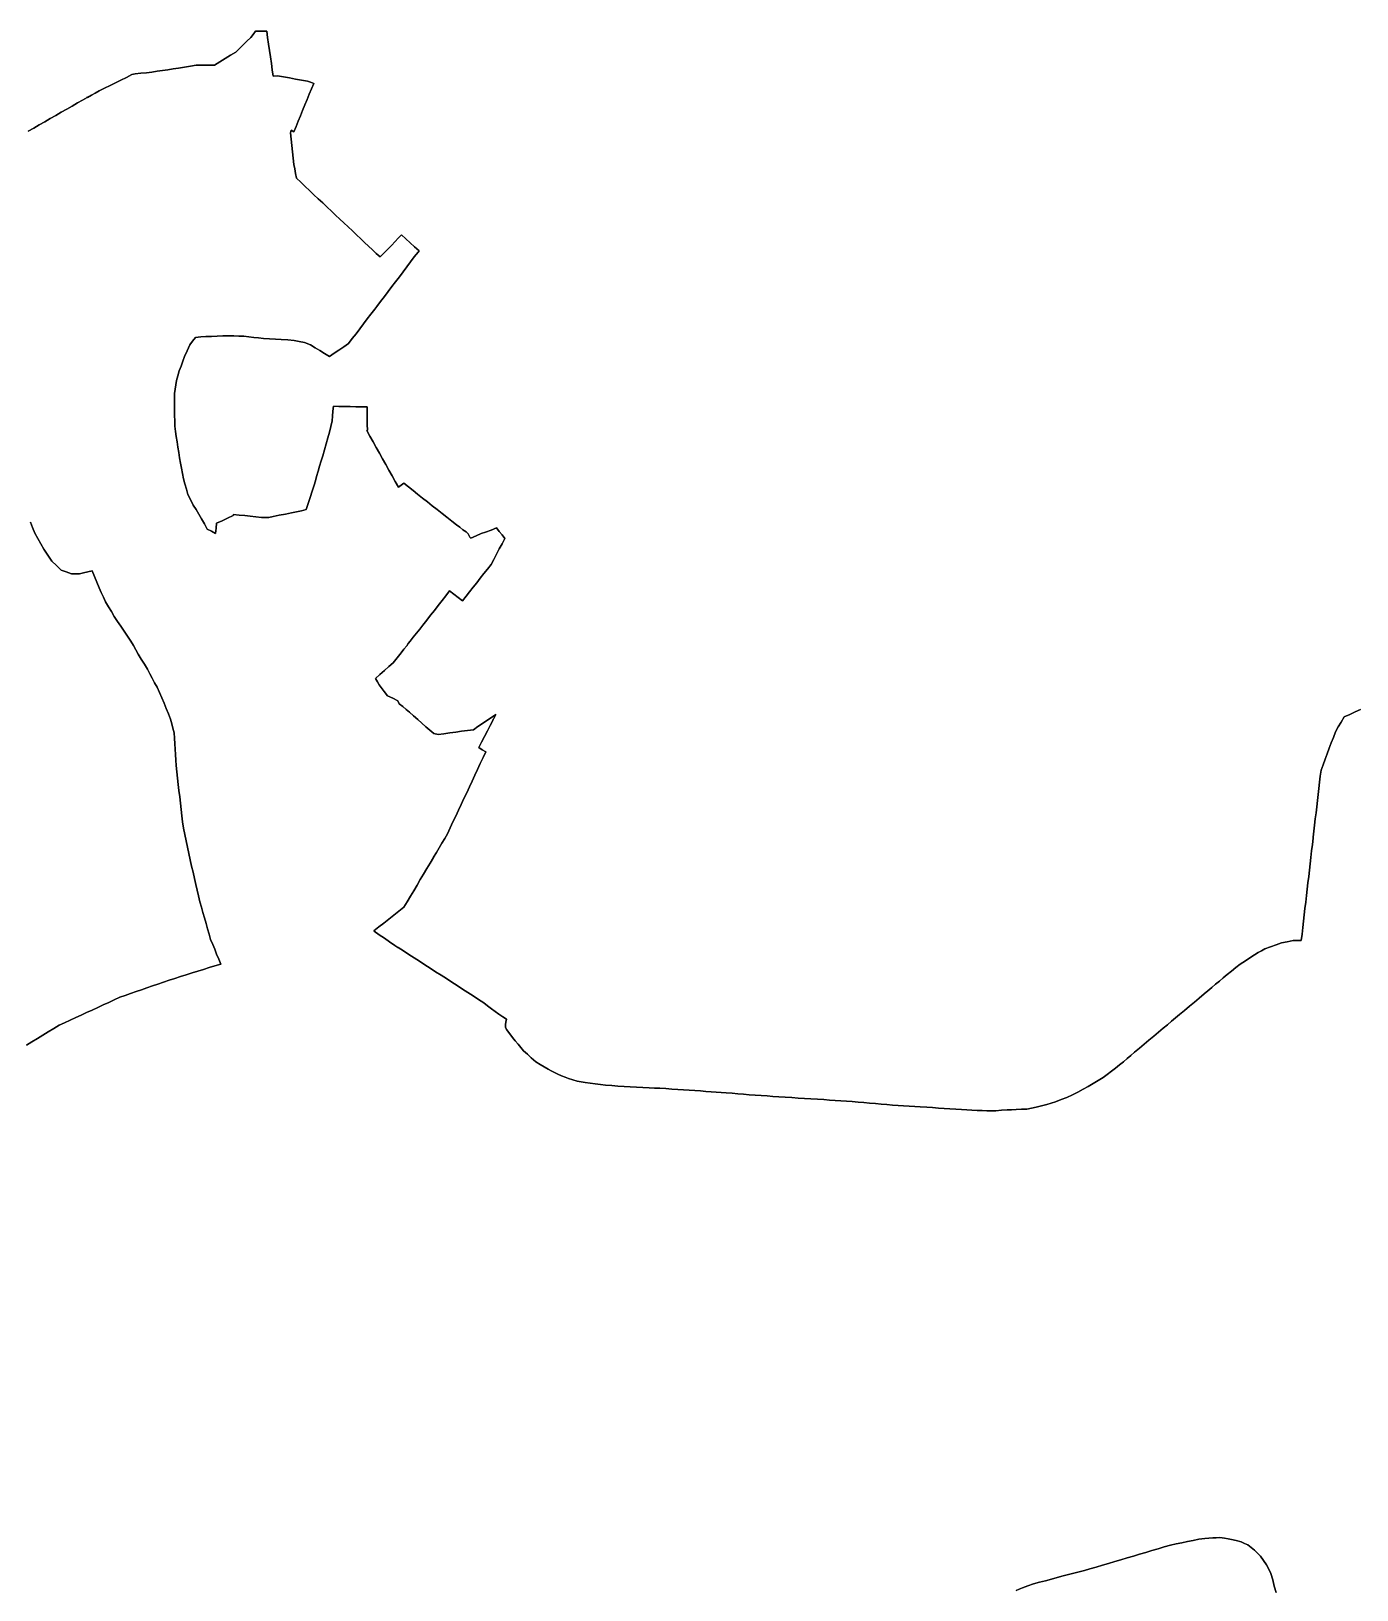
# Model space of a CAD drawing. Header units: inches. Extents: x 130170 to 284068, y 377793 to 804530.
# Drawn here: x 199051 to 201081, y 629037 to 631425 of the extents above; entities that cross this region are included whole.
import ezdxf

# ---------------------------------------------------------------- set-up
doc = ezdxf.new("R2010")
doc.units = ezdxf.units.IN
doc.header["$MEASUREMENT"] = 0
doc.layers.add('muni_il', color=7, linetype='Continuous')

msp = doc.modelspace()

# ---------------------------------------------------------------- linework, layer by layer
at = {"layer": 'muni_il'}
for points in [[(201086.9, 630385.6), (201078.5, 630381.8), (201070.1, 630377.9), (201061.6, 630374.1), (201057.1, 630366.4), (201052.7, 630358.8), (201048.2, 630351.1), (201045.1, 630342.8), (201041.9, 630334.4), (201038.8, 630326.1), (201035.6, 630317.7), (201032.5, 630309.4), (201029.3, 630301), (201026.2, 630292.7), (201025.1, 630283.3), (201024, 630274), (201022.9, 630264.7), (201021.8, 630255.3), (201020.8, 630246), (201019.7, 630236.6), (201018.6, 630227.3), (201017.5, 630218), (201016.4, 630208.6), (201015.3, 630199.3), (201014.3, 630189.9), (201014.1, 630188.5), (201013, 630178.7), (201011.8, 630168.9), (201010.7, 630159.1), (201009.6, 630149.3), (201008.4, 630139.5), (201007.3, 630129.7), (201006.2, 630119.9), (201005, 630110.1), (201003.9, 630100.4), (201002.8, 630090.6), (201001.6, 630080.8), (201000.5, 630071), (200999.4, 630061.2), (200998.2, 630051.4), (200997.1, 630041.6), (200996, 630031.8), (200989.7, 630031.8), (200983.4, 630031.7), (200974.6, 630029.9), (200965.9, 630028.1), (200957.4, 630025.1), (200948.9, 630022.2), (200940.2, 630018.8), (200935, 630016.1), (200929.8, 630013.5), (200924.2, 630009.8), (200918.5, 630006.1), (200910.4, 630000.7), (200902.2, 629995.4), (200895.6, 629990.1), (200889.1, 629984.8), (200882.5, 629979.5), (200876.5, 629974.5), (200870.5, 629969.5), (200864.6, 629964.6), (200858.8, 629959.6), (200853, 629954.7), (200847.2, 629949.8), (200839.7, 629943.5), (200832.2, 629937.2), (200824.7, 629931), (200817.2, 629924.7), (200809.7, 629918.4), (200803.5, 629913.2), (200797.2, 629907.9), (200790.9, 629902.7), (200784.7, 629897.4), (200777.4, 629891.3), (200770, 629885.2), (200762.7, 629879), (200755.4, 629872.9), (200748, 629866.8), (200740.7, 629860.7), (200735, 629855.8), (200729.3, 629850.9), (200723.6, 629846), (200717.8, 629841.1), (200711.5, 629836.3), (200705.1, 629831.5), (200698.7, 629826.7), (200692.4, 629821.9), (200684.8, 629817.4), (200677.2, 629812.8), (200669.7, 629808.3), (200662.1, 629803.8), (200653.7, 629799.5), (200645.4, 629795.4), (200637.1, 629791.3), (200628.3, 629788.1), (200619.6, 629784.8), (200613, 629782.7), (200606.4, 629780.5), (200598.3, 629778.3), (200590.2, 629776.2), (200583, 629774.9), (200575.7, 629773.6), (200567.4, 629773.1), (200559.1, 629772.7), (200552.3, 629772.5), (200545.5, 629772.2), (200536.7, 629771.6), (200528, 629770.9), (200521.1, 629771), (200514.3, 629771), (200507.4, 629771.1), (200499.5, 629771.5), (200491.5, 629771.9), (200483.6, 629772.3), (200475.6, 629772.7), (200466.7, 629773.3), (200457.9, 629773.9), (200449, 629774.5), (200440.2, 629775.1), (200431.3, 629775.7), (200422.5, 629776.3), (200412.5, 629776.7), (200404, 629777.3), (200395.4, 629777.9), (200386.9, 629778.5), (200378.4, 629779.1), (200369.8, 629779.7), (200361.3, 629780.4), (200352.5, 629781.1), (200343.7, 629781.9), (200334.9, 629782.6), (200326.1, 629783.4), (200317.2, 629784.2), (200308.4, 629784.9), (200299.6, 629785.7), (200290.9, 629786.2), (200282.2, 629786.8), (200273.5, 629787.3), (200264.8, 629787.9), (200254.9, 629788.5), (200245.1, 629789.2), (200235.3, 629789.8), (200225.5, 629790.4), (200215.7, 629791.1), (200205.8, 629791.7), (200196, 629792.4), (200186.9, 629793), (200177.8, 629793.6), (200168.7, 629794.2), (200159.6, 629794.8), (200150.4, 629795.4), (200141.7, 629796.2), (200132.9, 629796.9), (200124.2, 629797.7), (200115.4, 629798.4), (200107.6, 629799), (200099.9, 629799.5), (200092.1, 629800.1), (200084.3, 629800.6), (200075.7, 629801.2), (200067.1, 629801.8), (200058.5, 629802.4), (200049.9, 629803), (200041.3, 629803.6), (200032.1, 629804.2), (200022.8, 629804.8), (200013.6, 629805.4), (200005.4, 629805.6), (199997.2, 629805.8), (199987.6, 629806.4), (199978, 629807), (199968.4, 629807.6), (199958.9, 629808.1), (199949.4, 629808.8), (199939.9, 629809.5), (199930.5, 629810.2), (199922.5, 629811), (199914.6, 629811.9), (199906.8, 629813.1), (199899.1, 629814.2), (199893.1, 629815.2), (199887.1, 629816.2), (199880.5, 629818.2), (199873.9, 629820.1), (199868.6, 629822.2), (199863.2, 629824.2), (199857.6, 629826.8), (199852.1, 629829.4), (199847.4, 629831.9), (199842.8, 629834.5), (199836.4, 629838), (199830.1, 629841.6), (199823.7, 629845.8), (199816.6, 629852.1), (199810.8, 629857.4), (199804.9, 629862.7), (199800.6, 629867.8), (199796.4, 629873), (199792.1, 629878), (199787.8, 629882.9), (199782.5, 629890.6), (199778.8, 629895.5), (199777.4, 629899.2), (199777.3, 629902.8), (199777.7, 629906.4), (199778.8, 629911), (199773, 629915), (199767.2, 629919), (199761.5, 629923.1), (199755.7, 629927.2), (199749.9, 629931.6), (199744.2, 629936), (199735.9, 629941.4), (199727.7, 629946.7), (199719.5, 629952), (199711.3, 629957.3), (199703.1, 629962.6), (199694.9, 629967.9), (199686.7, 629973.3), (199678.5, 629978.6), (199670.2, 629983.9), (199662, 629989.2), (199653.8, 629994.5), (199645.6, 629999.8), (199637.4, 630005.1), (199629.2, 630010.5), (199621, 630015.8), (199612.7, 630021.1), (199612.6, 630020.9), (199607.6, 630024.3), (199599.8, 630029.7), (199591.9, 630035.1), (199584, 630040.6), (199576.2, 630046), (199575.6, 630046.4), (199583.3, 630052.4), (199591, 630058.5), (199598.6, 630064.5), (199606.3, 630070.6), (199614, 630076.6), (199621.7, 630082.6), (199626.7, 630091.1), (199631.7, 630099.6), (199636.7, 630108), (199641.8, 630116.5), (199646.8, 630125), (199651.8, 630133.4), (199656.8, 630141.9), (199661.8, 630150.4), (199666.8, 630158.8), (199667.2, 630159.5), (199671.4, 630166.7), (199675.7, 630173.8), (199679.9, 630181), (199684.1, 630188.2), (199688.4, 630195.3), (199692.6, 630204.3), (199696.8, 630213.3), (199701, 630222.2), (199705.2, 630231.2), (199709.4, 630240.1), (199713.6, 630249.1), (199717.8, 630258.1), (199722, 630267), (199726.1, 630276), (199730.3, 630284.9), (199734.5, 630293.9), (199738.7, 630302.8), (199742.9, 630311.8), (199747.1, 630320.8), (199741.7, 630324), (199736.2, 630327.2), (199740.6, 630335.7), (199745.1, 630344.2), (199749.5, 630352.8), (199754, 630361.3), (199758.4, 630369.9), (199758.4, 630369.9), (199758.4, 630369.9), (199758.4, 630370.8), (199759.5, 630371.9), (199762.5, 630377.9), (199755.6, 630373.2), (199748.8, 630368.6), (199741.9, 630363.9), (199735, 630359.3), (199728.2, 630354.6), (199719.2, 630353.4), (199710.1, 630352.2), (199701.1, 630351), (199692.1, 630349.7), (199683, 630348.5), (199674, 630347.3), (199667.6, 630348.8), (199661.4, 630353.7), (199655.2, 630359.2), (199649, 630364.8), (199642.8, 630370.3), (199636.6, 630375.8), (199630.4, 630381.4), (199625.1, 630385.7), (199619.8, 630390), (199614.5, 630394.3), (199612.5, 630399), (199604.5, 630402.8), (199596.6, 630406.6), (199591.6, 630413.1), (199586.7, 630419.5), (199583.9, 630423.1), (199581, 630428.1), (199578.1, 630433), (199584.9, 630439.1), (199591.8, 630445.1), (199598.6, 630451.2), (199605.4, 630457.2), (199611.4, 630464.8), (199617.3, 630472.5), (199621.6, 630477.8), (199625.9, 630483), (199628, 630486.6), (199631, 630490.3), (199635.9, 630496.4), (199640.9, 630502.5), (199645.8, 630508.7), (199650.7, 630514.8), (199656.6, 630522.3), (199662.4, 630529.8), (199668.3, 630537.3), (199674.1, 630544.8), (199680, 630552.3), (199685.8, 630559.8), (199691.7, 630567.2), (199698.2, 630562.2), (199704.8, 630557.2), (199711.3, 630552.1), (199716.8, 630559.1), (199722.3, 630566), (199727.7, 630572.9), (199733.2, 630579.8), (199738.7, 630586.8), (199744.1, 630593.7), (199749.6, 630600.6), (199755.1, 630607.6), (199759.3, 630615.5), (199763.5, 630623.5), (199767.8, 630631.5), (199772, 630639.4), (199776.2, 630647.4), (199771.9, 630652.9), (199767.7, 630658.4), (199763.4, 630663.9), (199755.1, 630660.5), (199746.8, 630657.2), (199740.2, 630655.1), (199732.3, 630651.5), (199724.4, 630647.9), (199722.5, 630649.4), (199719.9, 630654.7), (199716.9, 630657.8), (199712.1, 630661), (199707.2, 630664.7), (199702.3, 630668.3), (199694.9, 630674.2), (199687.4, 630680), (199680, 630685.9), (199672.5, 630691.8), (199665.1, 630697.6), (199657.6, 630703.5), (199650.2, 630709.4), (199642.7, 630715.2), (199635.7, 630721), (199628.7, 630726.7), (199621.7, 630732.4), (199617.4, 630729.2), (199613.2, 630725.9), (199608.4, 630734.6), (199603.5, 630743.3), (199598.7, 630752), (199593.8, 630760.7), (199589, 630769.4), (199584.2, 630778), (199579.3, 630786.7), (199574.5, 630795.4), (199569.7, 630804.1), (199564.8, 630812.8), (199565.7, 630813.2), (199565.7, 630813.2), (199565.7, 630813.2), (199565.6, 630822.2), (199565.6, 630831.1), (199565.6, 630840), (199565.5, 630848.9), (199565.5, 630849.1), (199556.9, 630849.2), (199548.2, 630849.4), (199539.5, 630849.6), (199530.9, 630849.7), (199522.2, 630849.9), (199513.6, 630850), (199513, 630842.6), (199512.4, 630835.1), (199511.8, 630827.6), (199509.8, 630819.1), (199507.8, 630810.6), (199505.2, 630801.5), (199502.6, 630792.4), (199500, 630783.4), (199497.5, 630774.3), (199495, 630766.4), (199492.6, 630758.4), (199490.1, 630750.5), (199487.7, 630742.5), (199486.1, 630735.8), (199484.4, 630729.1), (199481.3, 630719.8), (199478.2, 630710.4), (199475.2, 630701), (199472.1, 630691.7), (199464.6, 630690.1), (199457.2, 630688.5), (199449.7, 630686.9), (199440.2, 630685), (199430.7, 630683.1), (199421.2, 630681.3), (199414.7, 630679.9), (199409, 630679.9), (199403.4, 630679.9), (199394.8, 630680.8), (199386.3, 630681.7), (199377.8, 630682.5), (199369.3, 630683.4), (199360.7, 630684.2), (199360.2, 630682.6), (199351.7, 630678.7), (199343.3, 630674.8), (199334.8, 630670.8), (199334.1, 630663.1), (199333.3, 630655.3), (199326.9, 630658.7), (199320.4, 630662), (199316.1, 630669.8), (199311.8, 630677.6), (199307.6, 630684.7), (199303.3, 630691.7), (199299.1, 630698.8), (199295, 630707), (199290.9, 630715.1), (199288.6, 630723), (199286.4, 630731), (199284.2, 630738.9), (199282.6, 630746.9), (199281, 630755), (199279.4, 630763), (199278.1, 630771.2), (199276.9, 630779.3), (199275.6, 630787.4), (199274.3, 630795.5), (199273.1, 630803.7), (199271.9, 630811.6), (199270.8, 630819.6), (199270.6, 630827.6), (199270.4, 630835.7), (199270.2, 630843.7), (199270.2, 630852.3), (199270.3, 630860.8), (199270.4, 630869.4), (199271.4, 630876.1), (199272.4, 630882.8), (199273.4, 630889.5), (199275.5, 630896.8), (199277.7, 630904.1), (199280.3, 630911.5), (199283, 630918.9), (199285.7, 630926.3), (199289.6, 630935.2), (199293.6, 630944.1), (199298.1, 630949.9), (199302.6, 630955.6), (199310.5, 630956.2), (199318.3, 630956.8), (199327.1, 630957.1), (199335.8, 630957.4), (199344.6, 630957.8), (199353.4, 630958.1), (199361.1, 630957.8), (199368.9, 630957.5), (199376.7, 630957.2), (199384.2, 630956.4), (199391.7, 630955.6), (199399.2, 630954.9), (199406.6, 630954.1), (199415.7, 630953.5), (199424.8, 630952.8), (199433.8, 630952.2), (199443.8, 630951.6), (199453.8, 630951), (199461.5, 630949.4), (199469.3, 630947.8), (199478.5, 630944.3), (199485.8, 630939.8), (199493, 630935.3), (199500.3, 630930.8), (199507.6, 630926.3), (199514.9, 630931.2), (199522.2, 630936.2), (199529.5, 630941.1), (199536.8, 630946.1), (199542.6, 630953.6), (199548.3, 630961.1), (199554, 630968.7), (199559.8, 630976.2), (199565.5, 630983.8), (199571.2, 630991.3), (199576.9, 630998.8), (199577, 630998.9), (199577, 630998.9), (199580.2, 631003.1), (199586, 631010.7), (199591.7, 631018.3), (199597.4, 631025.8), (199603.2, 631033.4), (199608.9, 631040.9), (199614.7, 631048.5), (199620.4, 631056.1), (199626.1, 631063.6), (199631.9, 631071.2), (199637.6, 631078.7), (199643.4, 631086.3), (199644.9, 631088), (199638.1, 631094.2), (199631.4, 631100.3), (199624.6, 631106.5), (199617.8, 631112.7), (199613.1, 631107.6), (199608.4, 631102.5), (199602.6, 631096.5), (199596.8, 631090.6), (199591.1, 631084.6), (199585.3, 631078.7), (199579.3, 631084.3), (199573.4, 631089.9), (199567.4, 631095.5), (199561.5, 631101.1), (199555.5, 631106.7), (199549.1, 631112.7), (199542.7, 631118.8), (199536.3, 631124.8), (199529.9, 631130.8), (199523.5, 631136.9), (199517.1, 631142.9), (199510.7, 631148.9), (199504, 631155.2), (199497.3, 631161.5), (199490.6, 631167.8), (199483.9, 631174.1), (199477.2, 631180.5), (199470.5, 631186.8), (199463.8, 631193.1), (199457.1, 631199.4), (199455.8, 631206.4), (199454.4, 631213.5), (199453.1, 631220.6), (199452.1, 631230.3), (199451.1, 631240), (199450.1, 631249.7), (199449.2, 631259.4), (199448.2, 631269.1), (199449.1, 631273.1), (199453.1, 631270.2), (199456.5, 631278.4), (199459.9, 631286.7), (199463.3, 631295), (199466.6, 631303.3), (199470, 631311.6), (199473.4, 631319.8), (199476.8, 631328.1), (199480.1, 631336.4), (199483.5, 631344.7), (199478.7, 631346.3), (199474, 631348), (199464.8, 631349.6), (199455.6, 631351.3), (199446.4, 631352.9), (199437.3, 631354.5), (199428.1, 631356.2), (199421.5, 631355.5), (199420.1, 631365.4), (199418.7, 631375.3), (199417.3, 631385.1), (199415.9, 631395), (199414.5, 631404.9), (199413, 631414.7), (199411.6, 631424.6), (199403.1, 631424.5), (199394.7, 631424.4), (199394.7, 631424.4), (199394.6, 631424.4), (199390.8, 631419.7), (199387, 631414.9), (199381.3, 631409.4), (199375.6, 631403.8), (199369.9, 631398.2), (199364.2, 631392.7), (199356.1, 631387.7), (199347.9, 631382.8), (199339.7, 631377.8), (199331.5, 631372.8), (199322.3, 631372.7), (199313, 631372.5), (199303.7, 631372.4), (199294.7, 631370.9), (199285.7, 631369.5), (199276.6, 631368.1), (199268.5, 631366.8), (199260.3, 631365.6), (199252.1, 631364.3), (199244, 631363.1), (199235.8, 631361.8), (199227.3, 631361), (199218.8, 631360.1), (199210.3, 631359.2), (199205, 631358.1), (199196.6, 631353.9), (199188.3, 631349.8), (199179.9, 631345.6), (199171.6, 631341.4), (199163.2, 631337.3), (199154.9, 631333.1), (199148.9, 631329.8), (199143, 631326.5), (199137, 631323.2), (199136.5, 631324.2), (199136.6, 631322.9), (199129.3, 631318.8), (199121.9, 631314.8), (199113.5, 631309.9), (199105.2, 631305.1), (199096.8, 631300.3), (199088.4, 631295.4), (199080, 631290.6), (199071.6, 631285.8), (199063.2, 631280.9), (199054.8, 631276.1), (199046.4, 631271.2)], [(199046.4, 631271.2), (199054.8, 631276.1), (199063.2, 631280.9), (199071.6, 631285.8), (199080, 631290.6), (199088.4, 631295.4), (199096.8, 631300.3), (199105.2, 631305.1), (199113.5, 631309.9), (199121.9, 631314.8), (199129.3, 631318.8), (199136.6, 631322.9), (199136.5, 631324.2), (199137, 631323.2), (199143, 631326.5), (199148.9, 631329.8), (199154.9, 631333.1), (199163.2, 631337.3), (199171.6, 631341.4), (199179.9, 631345.6), (199188.3, 631349.8), (199196.6, 631353.9), (199205, 631358.1), (199210.3, 631359.2), (199218.8, 631360.1), (199227.3, 631361), (199235.8, 631361.8), (199244, 631363.1), (199252.1, 631364.3), (199260.3, 631365.6), (199268.5, 631366.8), (199276.6, 631368.1), (199285.7, 631369.5), (199294.7, 631370.9), (199303.7, 631372.4), (199313, 631372.5), (199322.3, 631372.7), (199331.5, 631372.8), (199339.7, 631377.8), (199347.9, 631382.8), (199356.1, 631387.7), (199364.2, 631392.7), (199369.9, 631398.2), (199375.6, 631403.8), (199381.3, 631409.4), (199387, 631414.9), (199390.8, 631419.7), (199394.6, 631424.4), (199394.7, 631424.4), (199394.7, 631424.4), (199403.1, 631424.5), (199411.6, 631424.6), (199413, 631414.7), (199414.5, 631404.9), (199415.9, 631395), (199417.3, 631385.1), (199418.7, 631375.3), (199420.1, 631365.4), (199421.5, 631355.5), (199428.1, 631356.2), (199437.3, 631354.5), (199446.4, 631352.9), (199455.6, 631351.3), (199464.8, 631349.6), (199474, 631348), (199478.7, 631346.3), (199483.5, 631344.7), (199480.1, 631336.4), (199476.8, 631328.1), (199473.4, 631319.8), (199470, 631311.6), (199466.6, 631303.3), (199463.3, 631295), (199459.9, 631286.7), (199456.5, 631278.4), (199453.1, 631270.2), (199449.1, 631273.1), (199448.2, 631269.1), (199449.2, 631259.4), (199450.1, 631249.7), (199451.1, 631240), (199452.1, 631230.3), (199453.1, 631220.6), (199454.4, 631213.5), (199455.8, 631206.4), (199457.1, 631199.4), (199463.8, 631193.1), (199470.5, 631186.8), (199477.2, 631180.5), (199483.9, 631174.1), (199490.6, 631167.8), (199497.3, 631161.5), (199504, 631155.2), (199510.7, 631148.9), (199517.1, 631142.9), (199523.5, 631136.9), (199529.9, 631130.8), (199536.3, 631124.8), (199542.7, 631118.8), (199549.1, 631112.7), (199555.5, 631106.7), (199561.5, 631101.1), (199567.4, 631095.5), (199573.4, 631089.9), (199579.3, 631084.3), (199585.3, 631078.7), (199591.1, 631084.6), (199596.8, 631090.6), (199602.6, 631096.5), (199608.4, 631102.5), (199613.1, 631107.6), (199617.8, 631112.7), (199624.6, 631106.5), (199631.4, 631100.3), (199638.1, 631094.2), (199644.9, 631088), (199643.4, 631086.3), (199637.6, 631078.7), (199631.9, 631071.2), (199626.1, 631063.6), (199620.4, 631056.1), (199614.7, 631048.5), (199608.9, 631040.9), (199603.2, 631033.4), (199597.4, 631025.8), (199591.7, 631018.3), (199586, 631010.7), (199580.2, 631003.1), (199577, 630998.9), (199577, 630998.9), (199576.9, 630998.8), (199571.2, 630991.3), (199565.5, 630983.8), (199559.8, 630976.2), (199554, 630968.7), (199548.3, 630961.1), (199542.6, 630953.6), (199536.8, 630946.1), (199529.5, 630941.1), (199522.2, 630936.2), (199514.9, 630931.2), (199507.6, 630926.3), (199500.3, 630930.8), (199493, 630935.3), (199485.8, 630939.8), (199478.5, 630944.3), (199469.3, 630947.8), (199461.5, 630949.4), (199453.8, 630951), (199443.8, 630951.6), (199433.8, 630952.2), (199424.8, 630952.8), (199415.7, 630953.5), (199406.6, 630954.1), (199399.2, 630954.9), (199391.7, 630955.6), (199384.2, 630956.4), (199376.7, 630957.2), (199368.9, 630957.5), (199361.1, 630957.8), (199353.4, 630958.1), (199344.6, 630957.8), (199335.8, 630957.4), (199327.1, 630957.1), (199318.3, 630956.8), (199310.5, 630956.2), (199302.6, 630955.6), (199298.1, 630949.9), (199293.6, 630944.1), (199289.6, 630935.2), (199285.7, 630926.3), (199283, 630918.9), (199280.3, 630911.5), (199277.7, 630904.1), (199275.5, 630896.8), (199273.4, 630889.5), (199272.4, 630882.8), (199271.4, 630876.1), (199270.4, 630869.4), (199270.3, 630860.8), (199270.2, 630852.3), (199270.2, 630843.7), (199270.4, 630835.7), (199270.6, 630827.6), (199270.8, 630819.6), (199271.9, 630811.6), (199273.1, 630803.7), (199274.3, 630795.5), (199275.6, 630787.4), (199276.9, 630779.3), (199278.1, 630771.2), (199279.4, 630763), (199281, 630755), (199282.6, 630746.9), (199284.2, 630738.9), (199286.4, 630731), (199288.6, 630723), (199290.9, 630715.1), (199295, 630707), (199299.1, 630698.8), (199303.3, 630691.7), (199307.6, 630684.7), (199311.8, 630677.6), (199316.1, 630669.8), (199320.4, 630662), (199326.9, 630658.7), (199333.3, 630655.3), (199334.1, 630663.1), (199334.8, 630670.8), (199343.3, 630674.8), (199351.7, 630678.7), (199360.2, 630682.6), (199360.7, 630684.2), (199369.3, 630683.4), (199377.8, 630682.5), (199386.3, 630681.7), (199394.8, 630680.8), (199403.4, 630679.9), (199409, 630679.9), (199414.7, 630679.9), (199421.2, 630681.3), (199430.7, 630683.1), (199440.2, 630685), (199449.7, 630686.9), (199457.2, 630688.5), (199464.6, 630690.1), (199472.1, 630691.7), (199475.2, 630701), (199478.2, 630710.4), (199481.3, 630719.8), (199484.4, 630729.1), (199486.1, 630735.8), (199487.7, 630742.5), (199490.1, 630750.5), (199492.6, 630758.4), (199495, 630766.4), (199497.5, 630774.3), (199500, 630783.4), (199502.6, 630792.4), (199505.2, 630801.5), (199507.8, 630810.6), (199509.8, 630819.1), (199511.8, 630827.6), (199512.4, 630835.1), (199513, 630842.6), (199513.6, 630850), (199522.2, 630849.9), (199530.9, 630849.7), (199539.5, 630849.6), (199548.2, 630849.4), (199556.9, 630849.2), (199565.5, 630849.1), (199565.5, 630848.9), (199565.6, 630840), (199565.6, 630831.1), (199565.6, 630822.2), (199565.7, 630813.2), (199565.7, 630813.2), (199565.7, 630813.2), (199564.8, 630812.8), (199569.7, 630804.1), (199574.5, 630795.4), (199579.3, 630786.7), (199584.2, 630778), (199589, 630769.4), (199593.8, 630760.7), (199598.7, 630752), (199603.5, 630743.3), (199608.4, 630734.6), (199613.2, 630725.9), (199617.4, 630729.2), (199621.7, 630732.4), (199628.7, 630726.7), (199635.7, 630721), (199642.7, 630715.2), (199650.2, 630709.4), (199657.6, 630703.5), (199665.1, 630697.6), (199672.5, 630691.8), (199680, 630685.9), (199687.4, 630680), (199694.9, 630674.2), (199702.3, 630668.3), (199707.2, 630664.7), (199712.1, 630661), (199716.9, 630657.8), (199719.9, 630654.7), (199722.5, 630649.4), (199724.4, 630647.9), (199732.3, 630651.5), (199740.2, 630655.1), (199746.8, 630657.2), (199755.1, 630660.5), (199763.4, 630663.9), (199767.7, 630658.4), (199771.9, 630652.9), (199776.2, 630647.4), (199772, 630639.4), (199767.8, 630631.5), (199763.5, 630623.5), (199759.3, 630615.5), (199755.1, 630607.6), (199749.6, 630600.6), (199744.1, 630593.7), (199738.7, 630586.8), (199733.2, 630579.8), (199727.7, 630572.9), (199722.3, 630566), (199716.8, 630559.1), (199711.3, 630552.1), (199704.8, 630557.2), (199698.2, 630562.2), (199691.7, 630567.2), (199685.8, 630559.8), (199680, 630552.3), (199674.1, 630544.8), (199668.3, 630537.3), (199662.4, 630529.8), (199656.6, 630522.3), (199650.7, 630514.8), (199645.8, 630508.7), (199640.9, 630502.5), (199635.9, 630496.4), (199631, 630490.3), (199628, 630486.6), (199625.9, 630483), (199621.6, 630477.8), (199617.3, 630472.5), (199611.4, 630464.8), (199605.4, 630457.2), (199598.6, 630451.2), (199591.8, 630445.1), (199584.9, 630439.1), (199578.1, 630433), (199581, 630428.1), (199583.9, 630423.1), (199586.7, 630419.5), (199591.6, 630413.1), (199596.6, 630406.6), (199604.5, 630402.8), (199612.5, 630399), (199614.5, 630394.3), (199619.8, 630390), (199625.1, 630385.7), (199630.4, 630381.4), (199636.6, 630375.8), (199642.8, 630370.3), (199649, 630364.8), (199655.2, 630359.2), (199661.4, 630353.7), (199667.6, 630348.8), (199674, 630347.3), (199683, 630348.5), (199692.1, 630349.7), (199701.1, 630351), (199710.1, 630352.2), (199719.2, 630353.4), (199728.2, 630354.6), (199735, 630359.3), (199741.9, 630363.9), (199748.8, 630368.6), (199755.6, 630373.2), (199762.5, 630377.9), (199759.5, 630371.9), (199758.4, 630370.8), (199758.4, 630369.9), (199758.4, 630369.9), (199758.4, 630369.9), (199754, 630361.3), (199749.5, 630352.8), (199745.1, 630344.2), (199740.6, 630335.7), (199736.2, 630327.2), (199741.7, 630324), (199747.1, 630320.8), (199742.9, 630311.8), (199738.7, 630302.8), (199734.5, 630293.9), (199730.3, 630284.9), (199726.1, 630276), (199722, 630267), (199717.8, 630258.1), (199713.6, 630249.1), (199709.4, 630240.1), (199705.2, 630231.2), (199701, 630222.2), (199696.8, 630213.3), (199692.6, 630204.3), (199688.4, 630195.3), (199684.1, 630188.2), (199679.9, 630181), (199675.7, 630173.8), (199671.4, 630166.7), (199667.2, 630159.5), (199666.8, 630158.8), (199661.8, 630150.4), (199656.8, 630141.9), (199651.8, 630133.4), (199646.8, 630125), (199641.8, 630116.5), (199636.7, 630108), (199631.7, 630099.6), (199626.7, 630091.1), (199621.7, 630082.6), (199614, 630076.6), (199606.3, 630070.6), (199598.6, 630064.5), (199591, 630058.5), (199583.3, 630052.4), (199575.6, 630046.4), (199576.2, 630046), (199584, 630040.6), (199591.9, 630035.1), (199599.8, 630029.7), (199607.6, 630024.3), (199612.6, 630020.9), (199612.7, 630021.1), (199621, 630015.8), (199629.2, 630010.5), (199637.4, 630005.1), (199645.6, 629999.8), (199653.8, 629994.5), (199662, 629989.2), (199670.2, 629983.9), (199678.5, 629978.6), (199686.7, 629973.3), (199694.9, 629967.9), (199703.1, 629962.6), (199711.3, 629957.3), (199719.5, 629952), (199727.7, 629946.7), (199735.9, 629941.4), (199744.2, 629936), (199749.9, 629931.6), (199755.7, 629927.2), (199761.5, 629923.1), (199767.2, 629919), (199773, 629915), (199778.8, 629911), (199777.7, 629906.4), (199777.3, 629902.8), (199777.4, 629899.2), (199778.8, 629895.5), (199782.5, 629890.6), (199787.8, 629882.9), (199792.1, 629878), (199796.4, 629873), (199800.6, 629867.8), (199804.9, 629862.7), (199810.8, 629857.4), (199816.6, 629852.1), (199823.7, 629845.8), (199830.1, 629841.6), (199836.4, 629838), (199842.8, 629834.5), (199847.4, 629831.9), (199852.1, 629829.4), (199857.6, 629826.8), (199863.2, 629824.2), (199868.6, 629822.2), (199873.9, 629820.1), (199880.5, 629818.2), (199887.1, 629816.2), (199893.1, 629815.2), (199899.1, 629814.2), (199906.8, 629813.1), (199914.6, 629811.9), (199922.5, 629811), (199930.5, 629810.2), (199939.9, 629809.5), (199949.4, 629808.8), (199958.9, 629808.1), (199968.4, 629807.6), (199978, 629807), (199987.6, 629806.4), (199997.2, 629805.8), (200005.4, 629805.6), (200013.6, 629805.4), (200022.8, 629804.8), (200032.1, 629804.2), (200041.3, 629803.6), (200049.9, 629803), (200058.5, 629802.4), (200067.1, 629801.8), (200075.7, 629801.2), (200084.3, 629800.6), (200092.1, 629800.1), (200099.9, 629799.5), (200107.6, 629799), (200115.4, 629798.4), (200124.2, 629797.7), (200132.9, 629796.9), (200141.7, 629796.2), (200150.4, 629795.4), (200159.6, 629794.8), (200168.7, 629794.2), (200177.8, 629793.6), (200186.9, 629793), (200196, 629792.4), (200205.8, 629791.7), (200215.7, 629791.1), (200225.5, 629790.4), (200235.3, 629789.8), (200245.1, 629789.2), (200254.9, 629788.5), (200264.8, 629787.9), (200273.5, 629787.3), (200282.2, 629786.8), (200290.9, 629786.2), (200299.6, 629785.7), (200308.4, 629784.9), (200317.2, 629784.2), (200326.1, 629783.4), (200334.9, 629782.6), (200343.7, 629781.9), (200352.5, 629781.1), (200361.3, 629780.4), (200369.8, 629779.7), (200378.4, 629779.1), (200386.9, 629778.5), (200395.4, 629777.9), (200404, 629777.3), (200412.5, 629776.7), (200422.5, 629776.3), (200431.3, 629775.7), (200440.2, 629775.1), (200449, 629774.5), (200457.9, 629773.9), (200466.7, 629773.3), (200475.6, 629772.7), (200483.6, 629772.3), (200491.5, 629771.9), (200499.5, 629771.5), (200507.4, 629771.1), (200514.3, 629771), (200521.1, 629771), (200528, 629770.9), (200536.7, 629771.6), (200545.5, 629772.2), (200552.3, 629772.5), (200559.1, 629772.7), (200567.4, 629773.1), (200575.7, 629773.6), (200583, 629774.9), (200590.2, 629776.2), (200598.3, 629778.3), (200606.4, 629780.5), (200613, 629782.7), (200619.6, 629784.8), (200628.3, 629788.1), (200637.1, 629791.3), (200645.4, 629795.4), (200653.7, 629799.5), (200662.1, 629803.8), (200669.7, 629808.3), (200677.2, 629812.8), (200684.8, 629817.4), (200692.4, 629821.9), (200698.7, 629826.7), (200705.1, 629831.5), (200711.5, 629836.3), (200717.8, 629841.1), (200723.6, 629846), (200729.3, 629850.9), (200735, 629855.8), (200740.7, 629860.7), (200748, 629866.8), (200755.4, 629872.9), (200762.7, 629879), (200770, 629885.2), (200777.4, 629891.3), (200784.7, 629897.4), (200790.9, 629902.7), (200797.2, 629907.9), (200803.5, 629913.2), (200809.7, 629918.4), (200817.2, 629924.7), (200824.7, 629931), (200832.2, 629937.2), (200839.7, 629943.5), (200847.2, 629949.8), (200853, 629954.7), (200858.8, 629959.6), (200864.6, 629964.6), (200870.5, 629969.5), (200876.5, 629974.5), (200882.5, 629979.5), (200889.1, 629984.8), (200895.6, 629990.1), (200902.2, 629995.4), (200910.4, 630000.7), (200918.5, 630006.1), (200924.2, 630009.8), (200929.8, 630013.5), (200935, 630016.1), (200940.2, 630018.8), (200948.9, 630022.2), (200957.4, 630025.1), (200965.9, 630028.1), (200974.6, 630029.9), (200983.4, 630031.7), (200989.7, 630031.8), (200996, 630031.8), (200997.1, 630041.6), (200998.2, 630051.4), (200999.4, 630061.2), (201000.5, 630071), (201001.6, 630080.8), (201002.8, 630090.6), (201003.9, 630100.4), (201005, 630110.1), (201006.2, 630119.9), (201007.3, 630129.7), (201008.4, 630139.5), (201009.6, 630149.3), (201010.7, 630159.1), (201011.8, 630168.9), (201013, 630178.7), (201014.1, 630188.5), (201014.3, 630189.9), (201015.3, 630199.3), (201016.4, 630208.6), (201017.5, 630218), (201018.6, 630227.3), (201019.7, 630236.6), (201020.8, 630246), (201021.8, 630255.3), (201022.9, 630264.7), (201024, 630274), (201025.1, 630283.3), (201026.2, 630292.7), (201029.3, 630301), (201032.5, 630309.4), (201035.6, 630317.7), (201038.8, 630326.1), (201041.9, 630334.4), (201045.1, 630342.8), (201048.2, 630351.1), (201052.7, 630358.8), (201057.1, 630366.4), (201061.6, 630374.1), (201070.1, 630377.9), (201078.5, 630381.8), (201086.9, 630385.6)], [(199049.6, 630672.5), (199052.9, 630664.2), (199056.3, 630655.9), (199060.9, 630647.7), (199065.5, 630639.5), (199070.1, 630631.3), (199074.2, 630625.2), (199078.3, 630619), (199082.4, 630612.9), (199089.5, 630606), (199096.6, 630599.1), (199104.6, 630596.2), (199112.7, 630593.3), (199118.6, 630593.3), (199124.6, 630593.3), (199131.1, 630594.9), (199137.6, 630596.4), (199144.2, 630597.9), (199147.7, 630589.2), (199151.3, 630580.5), (199154.9, 630571.8), (199158.2, 630564.7), (199161.6, 630557.5), (199164.9, 630550.3), (199169.2, 630542.9), (199173.6, 630535.5), (199177.9, 630528.1), (199183.1, 630520.5), (199188.2, 630513), (199193.4, 630505.5), (199198.5, 630498), (199203.7, 630490.4), (199207.4, 630483.8), (199211.1, 630477.1), (199214.8, 630470.5), (199219.5, 630462.7), (199224.3, 630454.9), (199229, 630447.1), (199232.6, 630440.3), (199236.3, 630433.4), (199239.9, 630426.6), (199243.6, 630419.8), (199247.2, 630411.6), (199250.8, 630403.4), (199254.3, 630395.2), (199257.7, 630387.1), (199261, 630378.9), (199264.3, 630370.7), (199266.1, 630363.8), (199267.9, 630356.9), (199269.7, 630349.9), (199270.2, 630341.6), (199270.7, 630333.2), (199271.2, 630324.8), (199271.7, 630316.4), (199272.2, 630308), (199272.8, 630299.7), (199273.9, 630290.1), (199275, 630280.5), (199276.1, 630270.9), (199277.2, 630261.3), (199278.3, 630251.7), (199279.4, 630242.1), (199280.6, 630232.5), (199281.7, 630222.9), (199282.8, 630213.3), (199283.9, 630203.7), (199286, 630194.1), (199288.1, 630184.4), (199290.3, 630174.8), (199292.4, 630165.1), (199294.5, 630155.5), (199296.6, 630145.8), (199298.8, 630136.2), (199300.9, 630126.6), (199303, 630117.7), (199305, 630108.8), (199307.1, 630099.9), (199309.2, 630091), (199311.5, 630082.8), (199313.9, 630074.5), (199316.3, 630066.3), (199318.6, 630058), (199321, 630049.8), (199323.4, 630041.5), (199325.7, 630033.3), (199328.8, 630025.7), (199331.9, 630018.2), (199334.9, 630010.7), (199338, 630003.2), (199341.1, 629995.6), (199332.3, 629992.9), (199323.5, 629990.2), (199314.7, 629987.5), (199305.9, 629984.8), (199297.2, 629982), (199288.4, 629979.2), (199279.6, 629976.4), (199270.8, 629973.5), (199262.1, 629970.7), (199253.3, 629967.9), (199244.9, 629965), (199236.6, 629962.1), (199228.2, 629959.2), (199219.9, 629956.3), (199211.5, 629953.4), (199203.1, 629950.5), (199194.8, 629947.6), (199186.4, 629944.7), (199178, 629940.8), (199169.6, 629936.9), (199161.1, 629933), (199152.7, 629929.1), (199144.3, 629925.2), (199135.8, 629921.3), (199127.4, 629917.5), (199119, 629913.6), (199110.5, 629909.7), (199102.1, 629905.8), (199093.7, 629901.9), (199085.3, 629896.8), (199077, 629891.8), (199068.7, 629886.7), (199060.4, 629881.7), (199052, 629876.6), (199043.7, 629871.6)], [(199043.7, 629871.6), (199052, 629876.6), (199060.4, 629881.7), (199068.7, 629886.7), (199077, 629891.8), (199085.3, 629896.8), (199093.7, 629901.9), (199102.1, 629905.8), (199110.5, 629909.7), (199119, 629913.6), (199127.4, 629917.5), (199135.8, 629921.3), (199144.3, 629925.2), (199152.7, 629929.1), (199161.1, 629933), (199169.6, 629936.9), (199178, 629940.8), (199186.4, 629944.7), (199194.8, 629947.6), (199203.1, 629950.5), (199211.5, 629953.4), (199219.9, 629956.3), (199228.2, 629959.2), (199236.6, 629962.1), (199244.9, 629965), (199253.3, 629967.9), (199262.1, 629970.7), (199270.8, 629973.5), (199279.6, 629976.4), (199288.4, 629979.2), (199297.2, 629982), (199305.9, 629984.8), (199314.7, 629987.5), (199323.5, 629990.2), (199332.3, 629992.9), (199341.1, 629995.6), (199338, 630003.2), (199334.9, 630010.7), (199331.9, 630018.2), (199328.8, 630025.7), (199325.7, 630033.3), (199323.4, 630041.5), (199321, 630049.8), (199318.6, 630058), (199316.3, 630066.3), (199313.9, 630074.5), (199311.5, 630082.8), (199309.2, 630091), (199307.1, 630099.9), (199305, 630108.8), (199303, 630117.7), (199300.9, 630126.6), (199298.8, 630136.2), (199296.6, 630145.8), (199294.5, 630155.5), (199292.4, 630165.1), (199290.3, 630174.8), (199288.1, 630184.4), (199286, 630194.1), (199283.9, 630203.7), (199282.8, 630213.3), (199281.7, 630222.9), (199280.6, 630232.5), (199279.4, 630242.1), (199278.3, 630251.7), (199277.2, 630261.3), (199276.1, 630270.9), (199275, 630280.5), (199273.9, 630290.1), (199272.8, 630299.7), (199272.2, 630308), (199271.7, 630316.4), (199271.2, 630324.8), (199270.7, 630333.2), (199270.2, 630341.6), (199269.7, 630349.9), (199267.9, 630356.9), (199266.1, 630363.8), (199264.3, 630370.7), (199261, 630378.9), (199257.7, 630387.1), (199254.3, 630395.2), (199250.8, 630403.4), (199247.2, 630411.6), (199243.6, 630419.8), (199239.9, 630426.6), (199236.3, 630433.4), (199232.6, 630440.3), (199229, 630447.1), (199224.3, 630454.9), (199219.5, 630462.7), (199214.8, 630470.5), (199211.1, 630477.1), (199207.4, 630483.8), (199203.7, 630490.4), (199198.5, 630498), (199193.4, 630505.5), (199188.2, 630513), (199183.1, 630520.5), (199177.9, 630528.1), (199173.6, 630535.5), (199169.2, 630542.9), (199164.9, 630550.3), (199161.6, 630557.5), (199158.2, 630564.7), (199154.9, 630571.8), (199151.3, 630580.5), (199147.7, 630589.2), (199144.2, 630597.9), (199137.6, 630596.4), (199131.1, 630594.9), (199124.6, 630593.3), (199118.6, 630593.3), (199112.7, 630593.3), (199104.6, 630596.2), (199096.6, 630599.1), (199089.5, 630606), (199082.4, 630612.9), (199078.3, 630619), (199074.2, 630625.2), (199070.1, 630631.3), (199065.5, 630639.5), (199060.9, 630647.7), (199056.3, 630655.9), (199052.9, 630664.2), (199049.6, 630672.5)], [(200559.1, 629036.1), (200564, 629038), (200568.9, 629040), (200577.4, 629043), (200585.8, 629046.1), (200595, 629048.6), (200604.1, 629051), (200613.2, 629053.5), (200622.3, 629056), (200631.4, 629058.5), (200639.6, 629060.6), (200647.8, 629062.7), (200656, 629064.8), (200664.2, 629066.9), (200672.4, 629069.1), (200681.9, 629071.9), (200691.4, 629074.7), (200700.8, 629077.5), (200710.3, 629080.3), (200719.8, 629083.1), (200729.3, 629085.9), (200738.8, 629088.7), (200748.3, 629091.5), (200757.8, 629094.3), (200767.3, 629097.1), (200776.8, 629099.9), (200786.2, 629102.7), (200795.7, 629105.5), (200804.4, 629107.3), (200813, 629109.1), (200821.7, 629110.9), (200830.3, 629112.8), (200839, 629114.6), (200848.1, 629115.8), (200854.3, 629116.3), (200860.5, 629116.9), (200865.8, 629116.9), (200871.1, 629117), (200878.6, 629116.2), (200883.8, 629115.2), (200888.9, 629114.3), (200896.3, 629112.4), (200903.7, 629110.5), (200908.8, 629108.2), (200913.9, 629105.8), (200919.1, 629101.9), (200924.4, 629097.9), (200929, 629093.2), (200933.5, 629088.5), (200938.2, 629081.9), (200942.9, 629075.2), (200946.2, 629068.6), (200949.6, 629062), (200952.2, 629052.4), (200954.7, 629042.8), (200957.3, 629033.2)], [(200957.3, 629033.2), (200954.7, 629042.8), (200952.2, 629052.4), (200949.6, 629062), (200946.2, 629068.6), (200942.9, 629075.2), (200938.2, 629081.9), (200933.5, 629088.5), (200929, 629093.2), (200924.4, 629097.9), (200919.1, 629101.9), (200913.9, 629105.8), (200908.8, 629108.2), (200903.7, 629110.5), (200896.3, 629112.4), (200888.9, 629114.3), (200883.8, 629115.2), (200878.6, 629116.2), (200871.1, 629117), (200865.8, 629116.9), (200860.5, 629116.9), (200854.3, 629116.3), (200848.1, 629115.8), (200839, 629114.6), (200830.3, 629112.8), (200821.7, 629110.9), (200813, 629109.1), (200804.4, 629107.3), (200795.7, 629105.5), (200786.2, 629102.7), (200776.8, 629099.9), (200767.3, 629097.1), (200757.8, 629094.3), (200748.3, 629091.5), (200738.8, 629088.7), (200729.3, 629085.9), (200719.8, 629083.1), (200710.3, 629080.3), (200700.8, 629077.5), (200691.4, 629074.7), (200681.9, 629071.9), (200672.4, 629069.1), (200664.2, 629066.9), (200656, 629064.8), (200647.8, 629062.7), (200639.6, 629060.6), (200631.4, 629058.5), (200622.3, 629056), (200613.2, 629053.5), (200604.1, 629051), (200595, 629048.6), (200585.8, 629046.1), (200577.4, 629043), (200568.9, 629040), (200564, 629038), (200559.1, 629036.1)]]:
    msp.add_lwpolyline(points, dxfattribs=at)

doc.saveas('drawing.dxf')
